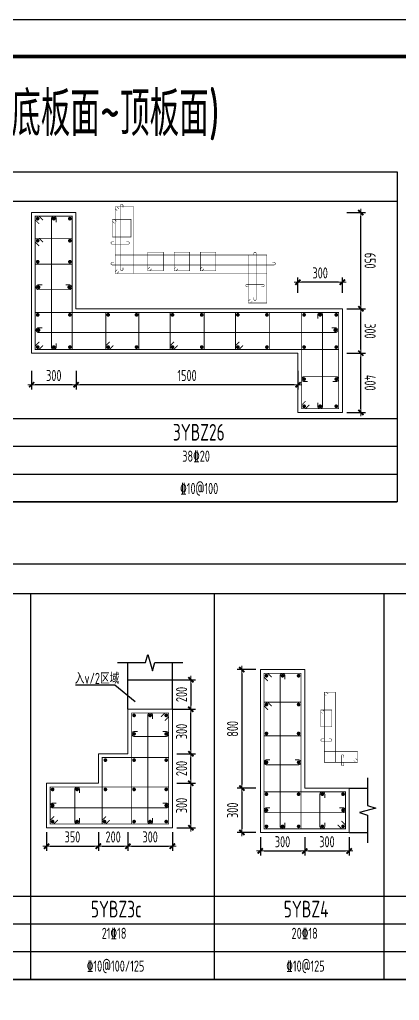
# Model space of a CAD drawing. Extents: x 292423 to 376523, y 106557 to 361882.
# Drawn here: x 335876 to 346140, y 204761 to 231265 of the extents above; entities that cross this region are included whole.
import ezdxf
from ezdxf.enums import TextEntityAlignment as Align

# ---------------------------------------------------------------- set-up
doc = ezdxf.new("R2010")
doc.units = 0
doc.header["$LTSCALE"] = 1000
doc.layers.get('0').update_dxf_attribs({"linetype": 'CONTINUOUS'})
doc.layers.get('Defpoints').update_dxf_attribs({"linetype": 'CONTINUOUS'})
for name, color, linetype in [('1508', 2, 'CONTINUOUS'), ('Note', 7, 'CONTINUOUS'), ('TAB', 7, 'CONTINUOUS'), ('TEXT', 7, 'CONTINUOUS'), ('THIN', 7, 'CONTINUOUS'), ('tk', 7, 'CONTINUOUS')]:
    doc.layers.add(name, color=color, linetype=linetype)
for name, color, linetype, lineweight in [('REIN', 6, 'CONTINUOUS', 18), ('Z-柱大样外框', 7, 'ByLayer', 18), ('Z-详图标注', 3, 'CONTINUOUS', 18)]:
    doc.layers.add(name, color=color, linetype=linetype, lineweight=lineweight)
doc.styles.get("Standard").update_dxf_attribs({"font": 'tssdeng.shx', "width": 0.7, "bigfont": 'tssdchn.shx'})
doc.styles.add('TCCAD_Dimension', font='Tssdeng.shx', dxfattribs={"width": 0.7, "bigfont": 'tssdchn.shx'})
doc.dimstyles.new('TCCAD_25_100', dxfattribs={"dimtxt": 300, "dimasz": 100, "dimexe": 125, "dimexo": 125, "dimgap": 100, "dimtad": 1, "dimdec": 0, "dimlfac": 0.25, "dimzin": 0, "dimdsep": 46, "dimtxsty": 'TCCAD_Dimension', "dimblk": '_TCDBK25_100', "dimcen": 0, "dimclrt": 7, "dimadec": 0, "dimazin": 0, "dimtfac": 1, "dimtdec": 0, "dimtix": 1, "dimtmove": 2, "dimatfit": 3, "dimfxl": 0, "dimtolj": 1, "dimtzin": 0, "dimarcsym": 0})

# ---------------------------------------------------------------- blocks, each defined once
blk = doc.blocks.new('_TCDBK25_100')
blk.add_line((-1, 0), (1, 0))
at = {"const_width": 0.5}
blk.add_lwpolyline([(-0.7, -0.7), (0.7, 0.7)], dxfattribs=at)
blk = doc.blocks.new('*D15')
at = {"layer": 'Defpoints', "color": 0}
for p in [(342382, 213699), (341882, 210499), (342382, 210499)]:
    blk.add_point(p, dxfattribs=at)
at = {"layer": 'Z-详图标注', "color": 0, "lineweight": -2}
for p, q in [((342257, 213699), (341757, 213699)), ((341882, 213599), (341882, 210599)), ((342257, 210499), (341757, 210499))]:
    blk.add_line(p, q, dxfattribs=at)
at = {"layer": 'Z-详图标注', "color": 0, "lineweight": -2, "xscale": 100, "yscale": 100, "zscale": 100}
for p, rotation in [((341882, 213699), 90), ((341882, 210499), 270)]:
    blk.add_blockref('_TCDBK25_100', p, dxfattribs=dict(at, rotation=rotation))
at = {"layer": 'Z-详图标注', "color": 7, "insert": (341632, 212099), "char_height": 300, "attachment_point": 5, "rotation": 90, "style": 'TCCAD_Dimension'}
blk.add_mtext('\\A1;800', dxfattribs=at)
blk = doc.blocks.new('*D16')
at = {"layer": 'Defpoints', "color": 0}
for p in [(342382, 210499), (341882, 209299), (342382, 209299)]:
    blk.add_point(p, dxfattribs=at)
at = {"layer": 'Z-详图标注', "color": 0, "lineweight": -2}
for p, q in [((342257, 210499), (341757, 210499)), ((341882, 210399), (341882, 209399)), ((342257, 209299), (341757, 209299))]:
    blk.add_line(p, q, dxfattribs=at)
at = {"layer": 'Z-详图标注', "color": 0, "lineweight": -2, "xscale": 100, "yscale": 100, "zscale": 100}
for p, rotation in [((341882, 210499), 90), ((341882, 209299), 270)]:
    blk.add_blockref('_TCDBK25_100', p, dxfattribs=dict(at, rotation=rotation))
at = {"layer": 'Z-详图标注', "color": 7, "insert": (341632, 209899), "char_height": 300, "attachment_point": 5, "rotation": 90, "style": 'TCCAD_Dimension'}
blk.add_mtext('\\A1;300', dxfattribs=at)
blk = doc.blocks.new('*D17')
at = {"layer": 'Defpoints', "color": 0}
for p in [(342382, 209299), (343582, 209299), (343582, 208799)]:
    blk.add_point(p, dxfattribs=at)
at = {"layer": 'Z-详图标注', "color": 0, "lineweight": -2}
for p, q in [((342382, 209174), (342382, 208674)), ((343582, 209174), (343582, 208674)), ((342482, 208799), (343482, 208799))]:
    blk.add_line(p, q, dxfattribs=at)
at = {"layer": 'Z-详图标注', "color": 0, "lineweight": -2, "xscale": 100, "yscale": 100, "zscale": 100, "rotation": 180}
blk.add_blockref('_TCDBK25_100', (342382, 208799), dxfattribs=at)
at = {"layer": 'Z-详图标注', "color": 0, "lineweight": -2, "xscale": 100, "yscale": 100, "zscale": 100}
blk.add_blockref('_TCDBK25_100', (343582, 208799), dxfattribs=at)
at = {"layer": 'Z-详图标注', "color": 7, "insert": (342982, 209049), "char_height": 300, "attachment_point": 5, "style": 'TCCAD_Dimension'}
blk.add_mtext('\\A1;300', dxfattribs=at)
blk = doc.blocks.new('*D18')
at = {"layer": 'Defpoints', "color": 0}
for p in [(343582, 209299), (344782, 209299), (344782, 208799)]:
    blk.add_point(p, dxfattribs=at)
at = {"layer": 'Z-详图标注', "color": 0, "lineweight": -2}
for p, q in [((343582, 209174), (343582, 208674)), ((344782, 209174), (344782, 208674)), ((343682, 208799), (344682, 208799))]:
    blk.add_line(p, q, dxfattribs=at)
at = {"layer": 'Z-详图标注', "color": 0, "lineweight": -2, "xscale": 100, "yscale": 100, "zscale": 100, "rotation": 180}
blk.add_blockref('_TCDBK25_100', (343582, 208799), dxfattribs=at)
at = {"layer": 'Z-详图标注', "color": 0, "lineweight": -2, "xscale": 100, "yscale": 100, "zscale": 100}
blk.add_blockref('_TCDBK25_100', (344782, 208799), dxfattribs=at)
at = {"layer": 'Z-详图标注', "color": 7, "insert": (344182, 209049), "char_height": 300, "attachment_point": 5, "style": 'TCCAD_Dimension'}
blk.add_mtext('\\A1;300', dxfattribs=at)
blk = doc.blocks.new('*D102')
at = {"layer": 'Defpoints', "color": 0}
for p in [(336604, 209428, 0), (338004, 209428, 0), (338004, 208928)]:
    blk.add_point(p, dxfattribs=at)
at = {"layer": 'Z-详图标注', "color": 0, "lineweight": -2}
for p, q in [((336604, 209303), (336604, 208803)), ((338004, 209303), (338004, 208803)), ((336704, 208928), (337904, 208928))]:
    blk.add_line(p, q, dxfattribs=at)
at = {"layer": 'Z-详图标注', "color": 0, "lineweight": -2, "xscale": 100, "yscale": 100, "zscale": 100, "rotation": 180}
blk.add_blockref('_TCDBK25_100', (336604, 208928), dxfattribs=at)
at = {"layer": 'Z-详图标注', "color": 0, "lineweight": -2, "xscale": 100, "yscale": 100, "zscale": 100}
blk.add_blockref('_TCDBK25_100', (338004, 208928), dxfattribs=at)
at = {"layer": 'Z-详图标注', "color": 7, "insert": (337304, 209178), "char_height": 300, "attachment_point": 5, "style": 'TCCAD_Dimension'}
blk.add_mtext('\\A1;350', dxfattribs=at)
blk = doc.blocks.new('*D103')
at = {"layer": 'Defpoints', "color": 0}
for p in [(338804, 209428), (340004, 209428), (340004, 208928)]:
    blk.add_point(p, dxfattribs=at)
at = {"layer": 'Z-详图标注', "color": 0, "lineweight": -2}
for p, q in [((338804, 209303), (338804, 208803)), ((340004, 209303), (340004, 208803)), ((338904, 208928), (339904, 208928))]:
    blk.add_line(p, q, dxfattribs=at)
at = {"layer": 'Z-详图标注', "color": 0, "lineweight": -2, "xscale": 100, "yscale": 100, "zscale": 100, "rotation": 180}
blk.add_blockref('_TCDBK25_100', (338804, 208928), dxfattribs=at)
at = {"layer": 'Z-详图标注', "color": 0, "lineweight": -2, "xscale": 100, "yscale": 100, "zscale": 100}
blk.add_blockref('_TCDBK25_100', (340004, 208928), dxfattribs=at)
at = {"layer": 'Z-详图标注', "color": 7, "insert": (339404, 209178), "char_height": 300, "attachment_point": 5, "style": 'TCCAD_Dimension'}
blk.add_mtext('\\A1;300', dxfattribs=at)
blk = doc.blocks.new('*D104')
at = {"layer": 'Defpoints', "color": 0}
for p in [(340004, 210628), (340504, 210628), (340004, 209428)]:
    blk.add_point(p, dxfattribs=at)
at = {"layer": 'Z-详图标注', "color": 0, "lineweight": -2}
for p, q in [((340129, 210628), (340629, 210628)), ((340504, 209528), (340504, 210528)), ((340129, 209428), (340629, 209428))]:
    blk.add_line(p, q, dxfattribs=at)
at = {"layer": 'Z-详图标注', "color": 0, "lineweight": -2, "xscale": 100, "yscale": 100, "zscale": 100}
for p, rotation in [((340504, 210628), 90), ((340504, 209428), 270)]:
    blk.add_blockref('_TCDBK25_100', p, dxfattribs=dict(at, rotation=rotation))
at = {"layer": 'Z-详图标注', "color": 7, "insert": (340254, 210028), "char_height": 300, "attachment_point": 5, "rotation": 90, "style": 'TCCAD_Dimension'}
blk.add_mtext('\\A1;300', dxfattribs=at)
blk = doc.blocks.new('*D105')
at = {"layer": 'Defpoints', "color": 0}
for p in [(340004, 211428, 0), (340504, 211428), (340004, 210628, 0)]:
    blk.add_point(p, dxfattribs=at)
at = {"layer": 'Z-详图标注', "color": 0, "lineweight": -2}
for p, q in [((340129, 211428), (340629, 211428)), ((340504, 210728), (340504, 211328)), ((340129, 210628), (340629, 210628))]:
    blk.add_line(p, q, dxfattribs=at)
at = {"layer": 'Z-详图标注', "color": 0, "lineweight": -2, "xscale": 100, "yscale": 100, "zscale": 100}
for p, rotation in [((340504, 211428), 90), ((340504, 210628), 270)]:
    blk.add_blockref('_TCDBK25_100', p, dxfattribs=dict(at, rotation=rotation))
at = {"layer": 'Z-详图标注', "color": 7, "insert": (340254, 211028), "char_height": 300, "attachment_point": 5, "rotation": 90, "style": 'TCCAD_Dimension'}
blk.add_mtext('\\A1;200', dxfattribs=at)
blk = doc.blocks.new('*D106')
at = {"layer": 'Defpoints', "color": 0}
for p in [(339897, 213428), (339897, 212628), (340504, 212628)]:
    blk.add_point(p, dxfattribs=at)
at = {"layer": 'Z-详图标注', "color": 0, "lineweight": -2}
for p, q in [((340022, 213428), (340629, 213428)), ((340504, 213328), (340504, 212728)), ((340022, 212628), (340629, 212628))]:
    blk.add_line(p, q, dxfattribs=at)
at = {"layer": 'Z-详图标注', "color": 0, "lineweight": -2, "xscale": 100, "yscale": 100, "zscale": 100}
for p, rotation in [((340504, 213428), 90), ((340504, 212628), 270)]:
    blk.add_blockref('_TCDBK25_100', p, dxfattribs=dict(at, rotation=rotation))
at = {"layer": 'Z-详图标注', "color": 7, "insert": (340254, 213028), "char_height": 300, "attachment_point": 5, "rotation": 90, "style": 'TCCAD_Dimension'}
blk.add_mtext('\\A1;200', dxfattribs=at)
blk = doc.blocks.new('A1tk')
at = {"layer": 'tk', "color": 5}
blk.add_lwpolyline([(0, 0), (0, 59400), (84100, 59400), (84100, 0)], close=True, dxfattribs=at)
at = {"layer": 'tk', "const_width": 100}
blk.add_lwpolyline([(2500, 1000), (83100, 1000), (83100, 58400), (2500, 58400)], close=True, dxfattribs=at)
blk = doc.blocks.new('*D689')
at = {"layer": 'Defpoints', "color": 0}
for p in [(343399, 224169), (343399, 223759, 0), (344599, 223759, 0)]:
    blk.add_point(p, dxfattribs=at)
at = {"layer": 'Z-详图标注', "color": 0, "lineweight": -2}
for p, q in [((343399, 223884), (343399, 224294)), ((344599, 223884), (344599, 224294)), ((344499, 224169), (343499, 224169))]:
    blk.add_line(p, q, dxfattribs=at)
at = {"layer": 'Z-详图标注', "color": 0, "lineweight": -2, "xscale": 100, "yscale": 100, "zscale": 100}
for p, rotation in [((343399, 224169), 180.0005033595954), ((344599, 224169), 0.0005033595954451188)]:
    blk.add_blockref('_TCDBK25_100', p, dxfattribs=dict(at, rotation=rotation))
at = {"layer": 'Z-详图标注', "color": 7, "insert": (343999, 224419), "char_height": 300, "attachment_point": 5, "rotation": 0.0005, "style": 'TCCAD_Dimension'}
blk.add_mtext('\\A1;300', dxfattribs=at)
blk = doc.blocks.new('*D690')
at = {"layer": 'Defpoints', "color": 0}
for p in [(337400, 221898), (343399, 221898), (337400, 221398)]:
    blk.add_point(p, dxfattribs=at)
at = {"layer": 'Z-详图标注', "color": 0, "lineweight": -2}
for p, q in [((337400, 221773), (337400, 221273)), ((343399, 221773), (343399, 221273)), ((343299, 221398), (337500, 221398))]:
    blk.add_line(p, q, dxfattribs=at)
at = {"layer": 'Z-详图标注', "color": 0, "lineweight": -2, "xscale": 100, "yscale": 100, "zscale": 100}
for p, rotation in [((337400, 221398), 180.0005033595954), ((343399, 221398), 0.0005033595954451188)]:
    blk.add_blockref('_TCDBK25_100', p, dxfattribs=dict(at, rotation=rotation))
at = {"layer": 'Z-详图标注', "color": 7, "insert": (340400, 221648), "char_height": 300, "attachment_point": 5, "rotation": 0.0005, "style": 'TCCAD_Dimension'}
blk.add_mtext('\\A1;1500', dxfattribs=at)
blk = doc.blocks.new('*D691')
at = {"layer": 'Defpoints', "color": 0}
for p in [(336200, 221898), (337400, 221898), (336200, 221398)]:
    blk.add_point(p, dxfattribs=at)
at = {"layer": 'Z-详图标注', "color": 0, "lineweight": -2}
for p, q in [((336200, 221773), (336200, 221273)), ((337400, 221773), (337400, 221273)), ((337300, 221398), (336300, 221398))]:
    blk.add_line(p, q, dxfattribs=at)
at = {"layer": 'Z-详图标注', "color": 0, "lineweight": -2, "xscale": 100, "yscale": 100, "zscale": 100}
for p, rotation in [((336200, 221398), 180.0005033595954), ((337400, 221398), 0.0005033595954451188)]:
    blk.add_blockref('_TCDBK25_100', p, dxfattribs=dict(at, rotation=rotation))
at = {"layer": 'Z-详图标注', "color": 7, "insert": (336800, 221648), "char_height": 300, "attachment_point": 5, "rotation": 0.0005, "style": 'TCCAD_Dimension'}
blk.add_mtext('\\A1;300', dxfattribs=at)
blk = doc.blocks.new('*D692')
at = {"layer": 'Defpoints', "color": 0}
for p in [(344599, 222251), (345099, 222251), (344599, 220651)]:
    blk.add_point(p, dxfattribs=at)
at = {"layer": 'Z-详图标注', "color": 0, "lineweight": -2}
for p, q in [((344724, 222251), (345224, 222251)), ((345099, 220751), (345099, 222151)), ((344724, 220651), (345224, 220651))]:
    blk.add_line(p, q, dxfattribs=at)
at = {"layer": 'Z-详图标注', "color": 0, "lineweight": -2, "xscale": 100, "yscale": 100, "zscale": 100}
for p, rotation in [((345099, 222251), 90.00056200650782), ((345099, 220651), 270.0005620065078)]:
    blk.add_blockref('_TCDBK25_100', p, dxfattribs=dict(at, rotation=rotation))
at = {"layer": 'Z-详图标注', "color": 7, "insert": (345349, 221451), "char_height": 300, "attachment_point": 5, "rotation": 270.0006, "style": 'TCCAD_Dimension'}
blk.add_mtext('\\A1;400', dxfattribs=at)
blk = doc.blocks.new('*D693')
at = {"layer": 'Defpoints', "color": 0}
for p in [(344599, 223451), (345099, 223451), (344599, 222251)]:
    blk.add_point(p, dxfattribs=at)
at = {"layer": 'Z-详图标注', "color": 0, "lineweight": -2}
for p, q in [((344724, 223451), (345224, 223451)), ((345099, 222351), (345099, 223351)), ((344724, 222251), (345224, 222251))]:
    blk.add_line(p, q, dxfattribs=at)
at = {"layer": 'Z-详图标注', "color": 0, "lineweight": -2, "xscale": 100, "yscale": 100, "zscale": 100}
for p, rotation in [((345099, 223451), 90.00056200650782), ((345099, 222251), 270.0005620065078)]:
    blk.add_blockref('_TCDBK25_100', p, dxfattribs=dict(at, rotation=rotation))
at = {"layer": 'Z-详图标注', "color": 7, "insert": (345349, 222851), "char_height": 300, "attachment_point": 5, "rotation": 270.0006, "style": 'TCCAD_Dimension'}
blk.add_mtext('\\A1;300', dxfattribs=at)
blk = doc.blocks.new('*D694')
at = {"layer": 'Defpoints', "color": 0}
for p in [(344599, 226051), (345099, 226051), (344599, 223451)]:
    blk.add_point(p, dxfattribs=at)
at = {"layer": 'Z-详图标注', "color": 0, "lineweight": -2}
for p, q in [((344724, 226051), (345224, 226051)), ((345099, 223551), (345099, 225951)), ((344724, 223451), (345224, 223451))]:
    blk.add_line(p, q, dxfattribs=at)
at = {"layer": 'Z-详图标注', "color": 0, "lineweight": -2, "xscale": 100, "yscale": 100, "zscale": 100}
for p, rotation in [((345099, 226051), 90.00056200650782), ((345099, 223451), 270.0005620065078)]:
    blk.add_blockref('_TCDBK25_100', p, dxfattribs=dict(at, rotation=rotation))
at = {"layer": 'Z-详图标注', "color": 7, "insert": (345349, 224751), "char_height": 300, "attachment_point": 5, "rotation": 270.0006, "style": 'TCCAD_Dimension'}
blk.add_mtext('\\A1;650', dxfattribs=at)
blk = doc.blocks.new('*D861')
at = {"layer": 'Defpoints', "color": 0}
for p in [(338004, 209428, 0), (338804, 209428, 0), (338804, 208928)]:
    blk.add_point(p, dxfattribs=at)
at = {"layer": 'Z-详图标注', "color": 0, "lineweight": -2}
for p, q in [((338004, 209303), (338004, 208803)), ((338804, 209303), (338804, 208803)), ((338104, 208928), (338704, 208928))]:
    blk.add_line(p, q, dxfattribs=at)
at = {"layer": 'Z-详图标注', "color": 0, "lineweight": -2, "xscale": 100, "yscale": 100, "zscale": 100, "rotation": 180}
blk.add_blockref('_TCDBK25_100', (338004, 208928), dxfattribs=at)
at = {"layer": 'Z-详图标注', "color": 0, "lineweight": -2, "xscale": 100, "yscale": 100, "zscale": 100}
blk.add_blockref('_TCDBK25_100', (338804, 208928), dxfattribs=at)
at = {"layer": 'Z-详图标注', "color": 7, "insert": (338404, 209178), "char_height": 300, "attachment_point": 5, "style": 'TCCAD_Dimension'}
blk.add_mtext('\\A1;200', dxfattribs=at)
blk = doc.blocks.new('*D862')
at = {"layer": 'Defpoints', "color": 0}
for p in [(340004, 212628, 0), (340504, 212628), (340004, 211428, 0)]:
    blk.add_point(p, dxfattribs=at)
at = {"layer": 'Z-详图标注', "color": 0, "lineweight": -2}
for p, q in [((340129, 212628), (340629, 212628)), ((340504, 211528), (340504, 212528)), ((340129, 211428), (340629, 211428))]:
    blk.add_line(p, q, dxfattribs=at)
at = {"layer": 'Z-详图标注', "color": 0, "lineweight": -2, "xscale": 100, "yscale": 100, "zscale": 100}
for p, rotation in [((340504, 212628), 90), ((340504, 211428), 270)]:
    blk.add_blockref('_TCDBK25_100', p, dxfattribs=dict(at, rotation=rotation))
at = {"layer": 'Z-详图标注', "color": 7, "insert": (340254, 212028), "char_height": 300, "attachment_point": 5, "rotation": 90, "style": 'TCCAD_Dimension'}
blk.add_mtext('\\A1;300', dxfattribs=at)

msp = doc.modelspace()

# ---------------------------------------------------------------- linework, layer by layer
at = {"layer": 'REIN', "color": 210, "elevation": 0}
for points, const_width in [([(338513.4, 226102.8), (338460.4, 226155.8), (338460.4, 226205.8), (338960.4, 226205.8), (338960.4, 224405.8), (338460.4, 224405.8), (338460.4, 226205.8), (338510.4, 226205.8), (338563.4, 226152.8)], 12.5), ([(336405.7, 225745.3), (336299.6, 225851.4), (336299.6, 225951.4), (337299.6, 225951.4), (337299.6, 222351.4), (336299.6, 222351.4), (336299.6, 225951.4), (336399.6, 225951.4), (336505.7, 225845.3)], 25), ([(338563.4, 224458.8), (338510.4, 224405.8), (338460.4, 224405.8), (338460.4, 224905.8), (342560.3, 224905.8), (342560.3, 224405.8), (338460.4, 224405.8), (338460.4, 224455.8), (338513.4, 224508.8)], 12.5), ([(342163.3, 223658.8), (342110.3, 223605.8), (342060.3, 223605.8), (342060.3, 224905.8), (342560.3, 224905.8), (342560.3, 223605.8), (342060.3, 223605.8), (342060.3, 223655.8), (342113.3, 223708.8)], 12.5), ([(336505.7, 222457.4), (336399.6, 222351.4), (336299.6, 222351.4), (336299.6, 223351.5), (344499.4, 223351.5), (344499.4, 222351.4), (336299.6, 222351.4), (336299.6, 222451.4), (336405.7, 222557.4)], 25), ([(343705.5, 220857.4), (343599.4, 220751.4), (343499.4, 220751.4), (343499.4, 223351.5), (344499.4, 223351.5), (344499.4, 220751.4), (343499.4, 220751.4), (343499.4, 220851.4), (343605.5, 220957.4)], 25), ([(342588, 213393), (342482, 213499), (342482, 213599), (343482, 213599), (343482, 209399), (342482, 209399), (342482, 213599), (342582, 213599), (342688, 213493)], 25), ([(344163.1, 212989.6), (344110.1, 213042.6), (344110.1, 213092.6), (344410.1, 213092.6), (344410.1, 211192.6), (344110.1, 211192.6), (344110.1, 213092.6), (344160.1, 213092.6), (344213.1, 213039.6)], 12.5), ([(339698, 212421.5), (339804, 212527.6), (339904, 212527.6), (339904, 209527.6), (338904, 209527.6), (338904, 212527.6), (339904, 212527.6), (339904, 212427.6), (339798, 212321.5)], 25), ([(338310.1, 209633.7), (338204, 209527.6), (338104, 209527.6), (338104, 211327.6), (339904, 211327.6), (339904, 209527.6), (338104, 209527.6), (338104, 209627.6), (338210.1, 209733.7)], 25), ([(344957, 211295.6), (345010.1, 211242.6), (345010.1, 211192.6), (344110.1, 211192.6), (344110.1, 211492.6), (345010.1, 211492.6), (345010.1, 211192.6), (344960.1, 211192.6), (344907, 211245.6)], 12.5), ([(336910.1, 209633.7), (336804, 209527.6), (336704, 209527.6), (336704, 210527.6), (339904, 210527.6), (339904, 209527.6), (336704, 209527.6), (336704, 209627.6), (336810.1, 209733.7)], 25), ([(344575.9, 209605.1), (344682, 209499), (344682, 209399), (342482, 209399), (342482, 210399), (344682, 210399), (344682, 209399), (344582, 209399), (344475.9, 209505.1)], 25)]:
    msp.add_lwpolyline(points, dxfattribs=dict(at, const_width=const_width))
at = {"layer": 'REIN', "color": 6, "elevation": 0}
for points, const_width in [([(338670.4, 224560.8), (338670.4, 224510.8, -1), (338605.4, 224510.8), (338605.4, 226245.8, -1), (338670.4, 226245.8), (338670.4, 226195.8)], 12.5), ([(336864.6, 222516.4), (336864.6, 222416.4, -1), (336734.6, 222416.4), (336734.6, 225886.4, -1), (336864.6, 225886.4), (336864.6, 225786.4)], 25), ([(342205.3, 224895.8), (342205.3, 224945.8, -1), (342270.3, 224945.8), (342270.3, 223710.8, -1), (342205.3, 223710.8), (342205.3, 223760.8)], 12.5), ([(342705.3, 224700.5), (342755.3, 224700.5, -1), (342755.3, 224635.5), (338377.1, 224635.5, -1), (338377.1, 224700.5), (338427.1, 224700.5)], 12.5), ([(337117.3, 224097.4), (337217.3, 224097.4, -1), (337217.3, 223967.4), (336387.8, 223967.4, -1), (336387.8, 224097.4), (336487.8, 224097.4)], 25), ([(342070.3, 224045.8), (342020.3, 224045.8, -1), (342020.3, 224110.8), (342455.3, 224110.8, -1), (342455.3, 224045.8), (342405.3, 224045.8)], 12.5), ([(343934.4, 223186.5), (343934.4, 223286.5, -1), (344064.4, 223286.5), (344064.4, 220816.4, -1), (343934.4, 220816.4), (343934.4, 220916.4)], 25), ([(344307.3, 222938.7), (344407.3, 222938.7, -1), (344407.3, 222808.7), (336387.8, 222808.6, -1), (336387.8, 222938.6), (336487.8, 222938.6)], 25), ([(343664.4, 221486.4), (343564.4, 221486.4, -1), (343564.4, 221616.4), (344434.4, 221616.4, -1), (344434.4, 221486.4), (344334.4, 221486.4)], 25), ([(343047, 209562.9), (343047, 209462.9, -1), (342917, 209462.9), (342917, 213534, -1), (343047, 213534), (343047, 213434)], 25), ([(339469, 209692.6), (339469, 209592.6, -1), (339339, 209592.6), (339339, 212462.6, -1), (339469, 212462.6), (339469, 212362.6)], 25), ([(339739, 212025.5), (339839, 212025.5, -1), (339839, 211895.5), (338969, 211895.5, -1), (338969, 212025.5), (339069, 212025.5)], 25), ([(344234.2, 211829.3), (344284.2, 211829.3, -1), (344284.2, 211764.3), (344049.2, 211764.3, -1), (344049.2, 211829.3), (344099.2, 211829.3)], 12.5), ([(343317, 211259), (343417, 211259, -1), (343417, 211129), (342547, 211129, -1), (342547, 211259), (342647, 211259)], 25), ([(344636.7, 211181.8), (344636.7, 211131.8, -1), (344571.7, 211131.8), (344571.7, 211366.8, -1), (344636.7, 211366.8), (344636.7, 211316.8)], 12.5), ([(337495.1, 209692.6), (337495.1, 209592.6, -1), (337365.1, 209592.6), (337365.1, 210462.6, -1), (337495.1, 210462.6), (337495.1, 210362.6)], 25), ([(344122, 209564), (344122, 209464, -1), (343992, 209464), (343992, 210334, -1), (344122, 210334), (344122, 210234)], 25), ([(339739, 210092.6), (339839, 210092.6, -1), (339839, 209962.6), (336769, 209962.6, -1), (336769, 210092.6), (336869, 210092.6)], 25), ([(344518.1, 209964.7), (344618.1, 209964.7, -1), (344618.1, 209834.7), (342547, 209834.7, -1), (342547, 209964.7), (342647, 209964.7)], 25)]:
    msp.add_lwpolyline(points, format="xyb", dxfattribs=dict(at, const_width=const_width))
at = {"layer": 'REIN', "color": 6, "const_width": 50, "elevation": 0}
for points in [[(336339.6, 225886.4, 1), (336389.6, 225886.4, 1)], [(336774.6, 225886.4, 1), (336824.6, 225886.4, 1)], [(337209.6, 225886.4, 1), (337259.6, 225886.4, 1)], [(336339.6, 225290.6, 1), (336389.6, 225290.6, 1)], [(337209.6, 225290.6, 1), (337259.6, 225290.6, 1)], [(336339.6, 224722.4, 1), (336389.6, 224722.4, 1)], [(337209.6, 224722.4, 1), (337259.6, 224722.4, 1)], [(336387.8, 224007.4, 1), (336387.8, 224057.4, 1)], [(337217.3, 224007.4, 1), (337217.3, 224057.4, 1)], [(336339.6, 223286.5, 1), (336389.6, 223286.5, 1)], [(337209.6, 223286.5, 1), (337259.6, 223286.5, 1)], [(338244.7, 223286.5, 1), (338294.7, 223286.5, 1)], [(339011.2, 223286.5, 1), (339061.2, 223286.5, 1)], [(339982.4, 223286.5, 1), (340032.4, 223286.5, 1)], [(340771.9, 223286.5, 1), (340821.9, 223286.5, 1)], [(341749, 223286.5, 1), (341799, 223286.5, 1)], [(342536, 223286.5, 1), (342586, 223286.5, 1)], [(343539.4, 223286.5, 1), (343589.4, 223286.5, 1)], [(343974.4, 223286.5, 1), (344024.4, 223286.5, 1)], [(344409.4, 223286.5, 1), (344459.4, 223286.5, 1)], [(336387.8, 222848.6, 1), (336387.8, 222898.6, 1)], [(344407.3, 222848.7, 1), (344407.3, 222898.7, 1)], [(336339.6, 222416.4, 1), (336389.6, 222416.4, 1)], [(336774.6, 222416.4, 1), (336824.6, 222416.4, 1)], [(337209.6, 222416.4, 1), (337259.6, 222416.4, 1)], [(338244.7, 222416.4, 1), (338294.7, 222416.4, 1)], [(339011.2, 222416.4, 1), (339061.2, 222416.4, 1)], [(339982.4, 222416.4, 1), (340032.4, 222416.4, 1)], [(340771.9, 222416.4, 1), (340821.9, 222416.4, 1)], [(341749.1, 222416.4, 1), (341799.1, 222416.4, 1)], [(342536, 222416.4, 1), (342586, 222416.4, 1)], [(343539.4, 222416.4, 1), (343589.4, 222416.4, 1)], [(344409.4, 222416.4, 1), (344459.4, 222416.4, 1)], [(343539.4, 221551.4, 1), (343589.4, 221551.4, 1)], [(344409.4, 221551.4, 1), (344459.4, 221551.4, 1)], [(343539.4, 220816.4, 1), (343589.4, 220816.4, 1)], [(343974.4, 220816.4, 1), (344024.4, 220816.4, 1)], [(344409.4, 220816.4, 1), (344459.4, 220816.4, 1)], [(342547, 213509, 1), (342547, 213559, 1)], [(343007, 213534, 1), (342957, 213534, 1)], [(343417, 213509, 1), (343417, 213559, 1)], [(342547, 212729, 1), (342547, 212779, 1)], [(343417, 212729, 1), (343417, 212779, 1)], [(338994, 212462.6, 1), (338944, 212462.6, 1)], [(339429, 212462.6, 1), (339379, 212462.6, 1)], [(339864, 212462.6, 1), (339814, 212462.6, 1)], [(338969, 211935.5, 1), (338969, 211985.5, 1)], [(339839, 211935.5, 1), (339839, 211985.5, 1)], [(342547, 211949, 1), (342547, 211999, 1)], [(343417, 211949, 1), (343417, 211999, 1)], [(338194.4, 211228.7, 1), (338194.4, 211278.7, 1)], [(338969, 211228.7, 1), (338969, 211278.7, 1)], [(339839, 211228.7, 1), (339839, 211278.7, 1)], [(342547, 211169, 1), (342547, 211219, 1)], [(343417, 211169, 1), (343417, 211219, 1)], [(336794, 210462.6, 1), (336744, 210462.6, 1)], [(337454.8, 210462.6, 1), (337404.8, 210462.6, 1)], [(338219.4, 210462.6, 1), (338169.4, 210462.6, 1)], [(338994, 210462.6, 1), (338944, 210462.6, 1)], [(339864, 210462.6, 1), (339814, 210462.6, 1)], [(342547, 210309, 1), (342547, 210359, 1)], [(343417, 210309, 1), (343417, 210359, 1)], [(344057, 210309, 1), (344057, 210359, 1)], [(344617, 210309, 1), (344617, 210359, 1)], [(336794, 210027.6, 1), (336744, 210027.6, 1)], [(339864, 210027.6, 1), (339814, 210027.6, 1)], [(342547, 209924.7, 1), (342547, 209874.7, 1)], [(344618.1, 209924.7, 1), (344618.1, 209874.7, 1)], [(336794, 209592.6, 1), (336744, 209592.6, 1)], [(337454.8, 209592.6, 1), (337404.8, 209592.6, 1)], [(338198.5, 209592.6, 1), (338148.5, 209592.6, 1)], [(338994, 209592.6, 1), (338944, 209592.6, 1)], [(339429, 209592.6, 1), (339379, 209592.6, 1)], [(339864, 209592.6, 1), (339814, 209592.6, 1)], [(342547, 209439, 1), (342547, 209489, 1)], [(343007, 209462.9, 1), (342957, 209462.9, 1)], [(343417, 209439, 1), (343417, 209489, 1)], [(344057, 209439, 1), (344057, 209489, 1)], [(344617, 209439, 1), (344617, 209489, 1)]]:
    msp.add_lwpolyline(points, format="xyb", close=True, dxfattribs=at)
at = {"layer": 'REIN', "color": 6, "elevation": 0}
for points, const_width in [([(338440.9, 225763.6), (338387.9, 225816.6), (338387.9, 225866.6), (338887.9, 225866.7), (338887.9, 225390), (338387.9, 225390), (338387.9, 225866.6), (338437.9, 225866.6), (338490.9, 225813.6)], 12.5), ([(336405.7, 225149.5), (336299.6, 225255.6), (336299.6, 225355.6), (337299.6, 225355.6), (337299.6, 224657.4), (336299.6, 224657.4), (336299.6, 225355.6), (336399.6, 225355.6), (336505.7, 225249.5)], 25), ([(339445.3, 224531.3), (339392.3, 224478.3), (339342.3, 224478.3), (339342.3, 224978.3), (339761.6, 224978.3), (339761.6, 224478.3), (339342.3, 224478.3), (339342.3, 224528.3), (339395.3, 224581.3)], 12.5), ([(340154, 224531.3), (340101, 224478.3), (340051, 224478.3), (340051, 224978.3), (340470.3, 224978.3), (340470.3, 224478.3), (340051, 224478.3), (340051, 224528.3), (340104, 224581.3)], 12.5), ([(340862.7, 224531.3), (340809.7, 224478.3), (340759.7, 224478.3), (340759.7, 224978.3), (341179.1, 224978.3), (341179.1, 224478.3), (340759.7, 224478.3), (340759.7, 224528.3), (340812.7, 224581.3)], 12.5), ([(338410.8, 222457.4), (338304.7, 222351.4), (338204.7, 222351.4), (338204.7, 223351.5), (339101.2, 223351.5), (339101.2, 222351.4), (338204.7, 222351.4), (338204.7, 222451.4), (338310.8, 222557.4)], 25), ([(340148.4, 222457.4), (340042.4, 222351.4), (339942.4, 222351.4), (339942.4, 223351.5), (340861.9, 223351.5), (340862, 222351.4), (339942.4, 222351.4), (339942.4, 222451.4), (340048.4, 222557.4)], 25), ([(341915.1, 222457.4), (341809.1, 222351.4), (341709.1, 222351.4), (341709, 223351.5), (342626, 223351.5), (342626, 222351.4), (341709.1, 222351.4), (341709.1, 222451.4), (341815.1, 222557.4)], 25), ([(342588, 212613), (342482, 212719), (342482, 212819), (343482, 212819), (343482, 211909), (342482, 211909), (342482, 212819), (342582, 212819), (342688, 212713)], 25), ([(344069.8, 212506.2), (344016.7, 212559.3), (344016.7, 212609.3), (344316.7, 212609.3), (344316.7, 212154.3), (344016.7, 212154.3), (344016.7, 212609.3), (344066.7, 212609.3), (344119.8, 212556.2)], 12.5)]:
    msp.add_lwpolyline(points, dxfattribs=dict(at, const_width=const_width))
at = {"layer": 'REIN', "color": 6, "const_width": 12.5}
msp.add_lwpolyline([(338762.1, 225262.7), (338812.1, 225262.7, -1), (338812.1, 225197.7), (338377.1, 225197.7, -1), (338377.1, 225262.7), (338427.1, 225262.7)], format="xyb", dxfattribs=at)
at = {"layer": 'TAB'}
for p, q in [((295391.9, 216557.5), (368105.7, 216557.5, 0)), ((297191.9, 215759.1), (368105.7, 215759.1, 0)), ((336174.2, 215759.1), (336174.2, 205328.5, 0)), ((341137.7, 215759.1, 0), (341137.7, 205328.5, 0)), ((345715.3, 215759.1, 0), (345715.3, 205328.5, 0)), ((295391.9, 207578.5, 0), (368105.7, 207578.5, 0)), ((295391.9, 206828.5, 0), (368105.7, 206828.5, 0)), ((295391.9, 206078.5, 0), (368105.7, 206078.5, 0)), ((368105.7, 205328.5, 0), (295391.9, 205328.5, 0)), ((295391.9, 205328.5, 0), (368105.7, 205328.5, 0))]:
    msp.add_line(p, q, dxfattribs=at)
at = {"layer": 'TEXT'}
for p, q in [((295391.9, 227154.6), (346083.2, 227154.6)), ((346083.2, 227154.6, 0), (346083.2, 218233.9, 0)), ((297191.9, 226356.3), (346083.2, 226356.3)), ((329467.6, 226356.3, 0), (346083.2, 226356.3, 0)), ((295391.9, 220483.9), (346083.2, 220483.9)), ((329467.6, 220483.9, 0), (346083.2, 220483.9, 0)), ((295391.9, 219733.9), (346083.2, 219733.9)), ((329467.6, 219733.9, 0), (346083.2, 219733.9, 0)), ((295391.9, 218983.9), (346083.2, 218983.9)), ((329467.6, 218983.9, 0), (346083.2, 218983.9, 0)), ((346083.2, 218233.9), (295391.9, 218233.9)), ((295391.9, 218233.9), (346083.2, 218233.9)), ((329467.6, 218233.9, 0), (346083.2, 218233.9, 0))]:
    msp.add_line(p, q, dxfattribs=at)
at = {"layer": 'THIN'}
for p, q in [((338804, 212627.6, 0), (338804, 213888.5, 0)), ((340004, 212627.6, 0), (340004, 213888.5, 0)), ((338804, 213427.6, 0), (340004, 213427.6, 0)), ((337383.5, 213288.2, 0), (338453.5, 213288.2, 0)), ((338453.5, 213288.2, 0), (338997.8, 212840, 0)), ((344782, 210499), (345282, 210499)), ((344782, 209299), (345282, 209299))]:
    msp.add_line(p, q, dxfattribs=at)
at = {"layer": 'THIN', "elevation": 0}
for points in [[(338524, 213888.5), (339274, 213888.5), (339344, 214108.5), (339464, 213668.5), (339534, 213888.5), (340284, 213888.5)], [(345282, 210779), (345282, 210029), (345502, 209959), (345062, 209839), (345282, 209769), (345282, 209019)]]:
    msp.add_lwpolyline(points, dxfattribs=at)
at = {"layer": 'Z-柱大样外框', "elevation": 0}
for points in [[(344599.4, 220651.4), (343399.4, 220651.4), (343399.4, 222251.4), (336199.6, 222251.4), (336199.6, 226051.4), (337399.6, 226051.4), (337399.6, 223451.5), (344599.4, 223451.5)], [(342382, 209299), (344782, 209299), (344782, 210499), (343582, 210499), (343582, 213699), (342382, 213699), (342382, 209299)], [(336604, 210627.6), (338004, 210627.6), (338004, 211427.6), (338804, 211427.6), (338804, 212627.6), (340004, 212627.6), (340004, 209427.6), (336604, 209427.6)]]:
    msp.add_lwpolyline(points, close=True, dxfattribs=at)

# ---------------------------------------------------------------- block references
at = {"layer": '1508'}
msp.add_blockref('A1tk', (292422.6, 171865.4), dxfattribs=at)

# ---------------------------------------------------------------- texts
at = {"layer": 'Note', "color": 7, "width": 0.7}
msp.add_text('地 下 室 剪 力 墙 暗 柱 表 (三)  (底板面~顶板面)', height=1200, dxfattribs=at).set_placement((331224.8, 228730.5), align=Align.MIDDLE)
at = {"layer": 'TAB', "width": 0.7}
for s, height, p in [('5YBZ3c', 450, (338488.1, 207227.4, 0)), ('5YBZ4', 450, (343619.9, 207227.4, 0)), ('%%13210@100/125', 300, (338469.1, 205688.5, 0)), ('%%13210@125', 300, (343600.8, 205688.5, 0))]:
    msp.add_text(s, height=height, dxfattribs=at).set_placement(p, align=Align.MIDDLE_CENTER)
for s, p in [('21%%13218', (338094.9, 206333.6, 0)), ('20%%13218', (343226.7, 206333.6, 0))]:
    msp.add_text(s, height=300, dxfattribs=at).set_placement(p, align=Align.BOTTOM_LEFT)
at = {"layer": 'TEXT', "width": 0.7}
msp.add_text('3YBZ26', height=450, dxfattribs=at).set_placement((340718.9, 220114.3, 0), align=Align.MIDDLE_CENTER)
at = {"layer": 'TEXT', "color": 7, "width": 0.7}
msp.add_text('38%%13220', height=300, dxfattribs=at).set_placement((340272.6, 219228.6, 0), align=Align.BOTTOM_LEFT)
msp.add_text('%%13210@100', height=300, dxfattribs=at).set_placement((340729.3, 218593.9, 0), align=Align.MIDDLE_CENTER)
at = {"layer": 'THIN', "width": 0.7}
msp.add_text('入v/2区域', height=300, dxfattribs=at).set_placement((337368, 213314.4, 0))

# ---------------------------------------------------------------- dimensions: what is measured, and where the dimension line sits
at = {"layer": 'Z-详图标注'}
for base, p1, p2, angle, picture, middle in [((345099.4, 226051.4, 0), (344599.4, 223451.5, 0), (344599.4, 226051.4, 0), 90.00056, '*D694', (345349.4, 224751.5, 0)), ((343399.4, 224169.4, 0), (344599.4, 223758.8, 0), (343399.4, 223758.8, 0), 180.0005, '*D689', (343999.4, 224419.4, 0)), ((345099.4, 223451.5, 0), (344599.4, 222251.4, 0), (344599.4, 223451.5, 0), 90.00056, '*D693', (345349.4, 222851.4, 0)), ((345099.4, 222251.4, 0), (344599.4, 220651.4, 0), (344599.4, 222251.4, 0), 90.00056, '*D692', (345349.4, 221451.4, 0)), ((336199.6, 221397.9, 0), (337399.6, 221897.9, 0), (336199.6, 221897.9, 0), 180.0005, '*D691', (336799.6, 221647.9, 0)), ((337399.7, 221397.9, 0), (343399.4, 221897.9, 0), (337399.6, 221897.9, 0), 180.0005, '*D690', (340399.5, 221647.9, 0)), ((341882, 210499), (342382, 213699), (342382, 210499), 270, '*D15', (341632, 212099)), ((340504, 212627.6, 0), (339896.9, 213427.6, 0), (339896.9, 212627.6, 0), 90, '*D106', (340254, 213027.6, 0)), ((340504, 212627.6, 0), (340004, 211427.6), (340004, 212627.6), 90, '*D862', (340254, 212027.6, 0)), ((340504, 211427.6, 0), (340004, 210627.6), (340004, 211427.6), 90, '*D105', (340254, 211027.6, 0)), ((340504, 210627.6, 0), (340004, 209427.6, 0), (340004, 210627.6, 0), 90, '*D104', (340254, 210027.6, 0)), ((341882, 209299), (342382, 210499), (342382, 209299), 270, '*D16', (341632, 209899))]:
    dim = msp.add_linear_dim(base=base, p1=p1, p2=p2, angle=angle, dimstyle='TCCAD_25_100', dxfattribs=at)
    dim.commit()
    dim.dimension.update_dxf_attribs({"geometry": picture, "text_midpoint": middle})
for base, p1, p2, picture, middle in [((338004, 208927.6, 0), (336604, 209427.6), (338004, 209427.6), '*D102', (337304, 209177.6, 0)), ((338804, 208927.6, 0), (338004, 209427.6), (338804, 209427.6), '*D861', (338404, 209177.6, 0)), ((340004, 208927.6, 0), (338804, 209427.6, 0), (340004, 209427.6, 0), '*D103', (339404, 209177.6, 0)), ((343582, 208799), (342382, 209299), (343582, 209299), '*D17', (342982, 209049)), ((344782, 208799), (343582, 209299), (344782, 209299), '*D18', (344182, 209049))]:
    dim = msp.add_linear_dim(base=base, p1=p1, p2=p2, dimstyle='TCCAD_25_100', dxfattribs=at)
    dim.commit()
    dim.dimension.update_dxf_attribs({"geometry": picture, "text_midpoint": middle})

doc.saveas('drawing.dxf')
